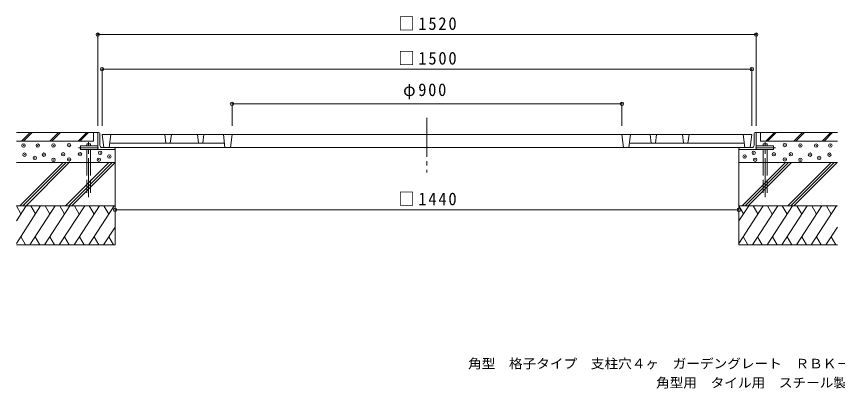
# Model space of a CAD drawing. Units: millimetres at full size, sheet at 1:10; details may follow other scales. Extents: x -1841 to 1849, y -1367 to 1300.
# Drawn here: x -1841 to 54, y -1367 to -507 of the extents above; entities that cross this region are included whole.
import ezdxf
from ezdxf.enums import TextEntityAlignment as Align

# ---------------------------------------------------------------- set-up
doc = ezdxf.new("R2010")
doc.units = ezdxf.units.MM
doc.header["$LTSCALE"] = 10
doc.header["$PDMODE"] = 32
doc.header["$PDSIZE"] = 8
for name, pattern in [('CHAIN1', [8, 5, -1, 1, -1]), ('CHAIN2', [12, 9, -1, 1, -1]), ('DASHED3', [4, 3, -1])]:
    doc.linetypes.add(name, pattern=pattern)
for name, color, linetype, lineweight in [('0-0', 3, 'Continuous', 18), ('0-1', 2, 'Continuous', 18), ('0-3', 6, 'Continuous', 18), ('0-4', 7, 'Continuous', 18), ('0-6', 6, 'Continuous', 18)]:
    doc.layers.add(name, color=color, linetype=linetype, lineweight=lineweight)
doc.layers.add('F-5', color=7, linetype='Continuous')
doc.layers.add('F-F', color=7, linetype='Continuous')
doc.styles.add('ＭＳ ゴシック', font='')
doc.styles.get('ＭＳ ゴシック').set_extended_font_data('MS Gothic')

msp = doc.modelspace()

# ---------------------------------------------------------------- linework, layer by layer
at = {"layer": '0-0'}
for p, q in [((-1643.47, -779.72), (-1639.78, -809.72)), ((-143.46, -779.72), (-1643.47, -779.72)), ((-1623.46, -779.72), (-1627.15, -809.72)), ((-1498.47, -779.72), (-1496.01, -799.72)), ((-1483.46, -779.72), (-1485.92, -799.72)), ((-1423.47, -779.72), (-1421.01, -799.72)), ((-1408.47, -779.72), (-1410.92, -799.72)), ((-1363.47, -779.72), (-1359.78, -809.72)), ((-1343.47, -779.72), (-1347.15, -809.72)), ((-443.46, -779.72), (-439.78, -809.72)), ((-423.46, -779.72), (-427.15, -809.72)), ((-378.46, -779.72), (-376.01, -799.72)), ((-363.46, -779.72), (-365.92, -799.72)), ((-303.46, -779.72), (-301.01, -799.72)), ((-288.46, -779.72), (-290.92, -799.72)), ((-163.46, -779.72), (-159.78, -809.72)), ((-143.46, -779.72), (-147.15, -809.72)), ((-147.15, -809.72), (-1639.78, -809.72)), ((-1625.92, -799.72), (-1361.01, -799.72)), ((-161.01, -799.72), (-425.92, -799.72))]:
    msp.add_line(p, q, dxfattribs=at)
at = {"layer": '0-0', "color": 7, "linetype": 'CHAIN2'}
for p, q in [((-1674.42, -924.13), (-1674.42, -797.45)), ((-112.51, -924.13), (-112.51, -797.45))]:
    msp.add_line(p, q, dxfattribs=at)
at = {"layer": '0-1', "linetype": 'CHAIN2'}
msp.add_line((-893.46, -741.27), (-893.46, -867.18), dxfattribs=at)
at = {"layer": '0-1'}
for p, q in [((-1653.46, -774.72), (-1653.46, -814.72)), ((-1651.46, -774.72), (-1653.46, -774.72)), ((-135.46, -774.72), (-133.46, -774.72)), ((-133.46, -774.72), (-133.46, -814.72)), ((-1648.46, -777.72), (-1648.46, -805.22)), ((-138.46, -777.72), (-138.46, -805.22)), ((-1693.46, -814.72), (-1613.46, -814.72)), ((-1616.46, -809.72), (-1643.96, -809.72)), ((-1613.46, -812.72), (-1613.46, -814.72)), ((-173.46, -812.72), (-173.46, -814.72)), ((-93.46, -814.72), (-173.46, -814.72)), ((-170.46, -809.72), (-142.96, -809.72))]:
    msp.add_line(p, q, dxfattribs=at)
at = {"layer": '0-1', "linetype": 'CHAIN1'}
for p, q in [((-1651.77, -810.22), (-1697.84, -810.22)), ((-135.16, -810.22), (-89.09, -810.22))]:
    msp.add_line(p, q, dxfattribs=at)
at = {"layer": '0-1'}
for points in [[(-1653.46, -805.72), (-1693.46, -805.72), (-1693.46, -814.72)], [(-133.46, -805.72), (-93.46, -805.72), (-93.46, -814.72)]]:
    msp.add_lwpolyline(points, dxfattribs=at)
for centre, radius, start, end in [((-1651.46, -777.72), 3, 0, 90), ((-135.46, -777.72), 3, 90, 180), ((-1643.96, -805.22), 4.5, 180, 270), ((-1616.46, -812.72), 3, 0, 90), ((-170.46, -812.72), 3, 90, 180), ((-142.96, -805.22), 4.5, 270, 0)]:
    msp.add_arc(centre, radius, start, end, dxfattribs=at)
at = {"layer": '0-3'}
for p, q in [((-1669.92, -801.47), (-1678.92, -801.47)), ((-1678.92, -801.47), (-1678.92, -805.72)), ((-1678.92, -814.72), (-1678.92, -844.72)), ((-1669.92, -801.47), (-1669.92, -805.72)), ((-1669.92, -814.72), (-1669.92, -844.72)), ((-117.01, -801.47), (-108.01, -801.47)), ((-117.01, -801.47), (-117.01, -805.72)), ((-117.01, -814.72), (-117.01, -844.72)), ((-108.01, -801.47), (-108.01, -805.72)), ((-108.01, -814.72), (-108.01, -844.72)), ((-1733.19, -844.72), (-1833.19, -944.72)), ((-1726.12, -844.72), (-1826.12, -944.72)), ((-1719.05, -844.72), (-1819.05, -944.72)), ((-1627.61, -844.72), (-1727.61, -944.72)), ((-1620.54, -844.72), (-1720.54, -944.72)), ((-1613.46, -844.72), (-1713.47, -944.72)), ((-66.06, -844.72), (-166.06, -944.72)), ((-58.99, -844.72), (-158.99, -944.72)), ((-51.92, -844.72), (-151.92, -944.72)), ((39.52, -844.72), (-60.48, -944.72)), ((46.59, -844.72), (-53.41, -944.72)), ((53.66, -844.72), (-46.34, -944.72)), ((-1841.19, -978.87), (-1818.54, -944.72)), ((-1841.19, -1031.27), (-1785.45, -944.72)), ((-1841.19, -944.72), (-1830.65, -962.98)), ((-1810.09, -1034.72), (-1751.48, -944.72)), ((-1808.1, -944.72), (-1797.39, -963.26)), ((-1776.12, -1034.72), (-1717.51, -944.72)), ((-1775, -944.72), (-1763.95, -963.87)), ((-1742.15, -1034.72), (-1683.53, -944.72)), ((-1741.03, -944.72), (-1729.98, -963.87)), ((-1708.18, -1034.72), (-1649.56, -944.72)), ((-1707.06, -944.72), (-1696.01, -963.87)), ((-1674.2, -1034.72), (-1615.59, -944.72)), ((-1673.09, -944.72), (-1662.03, -963.87)), ((-1639.12, -944.72), (-1628.06, -963.87)), ((-173.46, -978.87), (-150.81, -944.72)), ((-173.46, -1031.27), (-117.72, -944.72)), ((-173.46, -944.72), (-162.92, -962.98)), ((-142.36, -1034.72), (-83.75, -944.72)), ((-140.37, -944.72), (-129.66, -963.26)), ((-108.39, -1034.72), (-49.78, -944.72)), ((-107.28, -944.72), (-96.22, -963.87)), ((-74.42, -1034.72), (-15.81, -944.72)), ((-73.3, -944.72), (-62.25, -963.87)), ((-40.45, -1034.72), (18.17, -944.72)), ((-39.33, -944.72), (-28.28, -963.87)), ((-6.48, -1034.72), (52.14, -944.72)), ((-5.36, -944.72), (5.69, -963.87)), ((28.61, -944.72), (39.67, -963.87)), ((-1640.23, -1034.72), (-1613.46, -993.62)), ((27.5, -1034.72), (54.26, -993.62)), ((-1820.11, -1034.72), (-1831.13, -1015.64)), ((-1797.86, -1015.94), (-1787.02, -1034.72)), ((-1763.89, -1015.94), (-1753.05, -1034.72)), ((-1729.92, -1015.94), (-1719.07, -1034.72)), ((-1695.95, -1015.94), (-1685.1, -1034.72)), ((-1661.97, -1015.94), (-1651.13, -1034.72)), ((-1628, -1015.94), (-1617.16, -1034.72)), ((-152.38, -1034.72), (-163.4, -1015.64)), ((-130.13, -1015.94), (-119.29, -1034.72)), ((-96.16, -1015.94), (-85.32, -1034.72)), ((-62.19, -1015.94), (-51.34, -1034.72)), ((-28.22, -1015.94), (-17.37, -1034.72)), ((5.75, -1015.94), (16.6, -1034.72)), ((39.73, -1015.94), (50.57, -1034.72))]:
    msp.add_line(p, q, dxfattribs=at)
at = {"layer": '0-3', "linetype": 'DASHED3'}
for p, q in [((-1678.92, -844.72), (-1678.92, -918.18)), ((-1669.92, -844.72), (-1669.92, -918.18)), ((-117.01, -844.72), (-117.01, -918.18)), ((-108.01, -844.72), (-108.01, -918.18))]:
    msp.add_line(p, q, dxfattribs=at)
at = {"layer": '0-4'}
for p, q in [((-1653.46, -545.75), (-1653.46, -759.72)), ((-1653.46, -548.75), (-133.46, -548.75)), ((-133.46, -545.75), (-133.46, -759.72)), ((-1643.46, -625.75), (-1643.46, -759.72)), ((-1643.46, -628.75), (-143.46, -628.75)), ((-143.46, -625.75), (-143.46, -759.72)), ((-1343.47, -705.75), (-1343.47, -759.72)), ((-1343.47, -708.75), (-443.46, -708.75)), ((-443.46, -705.75), (-443.46, -759.72)), ((-1613.46, -953.85), (-173.46, -953.85))]:
    msp.add_line(p, q, dxfattribs=at)
for p in [(-1653.46, -548.75), (-133.46, -548.75), (-1643.46, -628.75), (-143.46, -628.75), (-1343.47, -708.75), (-443.46, -708.75), (-1613.46, -953.85), (-173.46, -953.85)]:
    msp.add_point(p, dxfattribs=at)
at = {"layer": '0-6'}
for p, q in [((-1653.46, -774.72), (-1841.19, -774.72)), ((-1809.24, -774.72), (-1829.24, -794.72)), ((-1804.99, -774.72), (-1824.99, -794.72)), ((-1744.07, -774.72), (-1764.07, -794.72)), ((-1739.82, -774.72), (-1759.82, -794.72)), ((-1678.9, -774.72), (-1698.9, -794.72)), ((-1674.66, -774.72), (-1694.66, -794.72)), ((-1663.46, -774.72), (-1663.46, -794.72)), ((-133.46, -774.72), (54.26, -774.72)), ((-123.46, -774.72), (-123.46, -794.72)), ((-91.51, -774.72), (-111.51, -794.72)), ((-87.26, -774.72), (-107.26, -794.72)), ((-26.34, -774.72), (-46.34, -794.72)), ((-22.1, -774.72), (-42.1, -794.72)), ((38.83, -774.72), (18.83, -794.72)), ((43.07, -774.72), (23.07, -794.72)), ((-1663.46, -794.72), (-1841.19, -794.72)), ((-123.46, -794.72), (54.26, -794.72)), ((-1613.46, -814.72), (-1613.46, -1034.72)), ((-173.46, -814.72), (-173.46, -1034.72)), ((-1613.46, -844.72), (-1841.19, -844.72)), ((-173.46, -844.72), (54.26, -844.72)), ((-1613.46, -944.72), (-1841.19, -944.72)), ((-173.46, -944.72), (54.26, -944.72)), ((-1613.46, -1034.72), (-1841.19, -1034.72)), ((-173.46, -1034.72), (54.26, -1034.72))]:
    msp.add_line(p, q, dxfattribs=at)
for p in [(-1824.75, -805.01), (-1791.95, -805.29), (-1755.52, -805.17), (-1719.62, -804.11), (-67.31, -804.11), (-31.41, -805.17), (5.02, -805.29), (37.82, -805.01), (-1822.53, -826.42), (-1798.82, -833.78), (-1777.7, -826.39), (-1733.35, -825.34), (-1719.62, -837.28), (-1694.28, -825.34), (-1650.98, -838.01), (-1647.82, -822.17), (-1626.7, -830.62), (-160.23, -830.62), (-139.11, -822.17), (-135.94, -838.01), (-92.65, -825.34), (-67.31, -837.28), (-53.58, -825.34), (-9.23, -826.39), (11.89, -833.78), (35.6, -826.42), (-1755.52, -838.34), (-31.41, -838.34)]:
    msp.add_point(p, dxfattribs=at)

# ---------------------------------------------------------------- texts
at = {"layer": '0-4', "color": 2, "char_height": 29.33, "attachment_point": 7, "style": 'ＭＳ ゴシック'}
for s, insert in [('\\T1.22;\\W0.95;□1520', (-959.71, -538.75)), ('\\T1.22;\\W0.95;□1500', (-959.71, -618.75)), ('\\T1.21;\\W0.95;φ900', (-948.46, -698.75)), ('\\T1.22;\\W0.95;□1440', (-959.71, -943.85))]:
    msp.add_mtext(s, dxfattribs=dict(at, insert=insert))
at = {"layer": 'F-5', "style": 'ＭＳ ゴシック', "width": 1.05}
msp.add_text('角型用\u3000タイル用\u3000スチール製受枠\u3000ＳＳー１５００', height=21.99, dxfattribs=at).set_placement((-364.64, -1370.95), align=Align.BOTTOM_LEFT)
at = {"layer": 'F-F', "style": 'ＭＳ ゴシック', "width": 1.05}
msp.add_text('角型\u3000格子タイプ\u3000支柱穴４ヶ\u3000ガーデングレート\u3000ＲＢＫ－３－１５００×９００', height=21.99, dxfattribs=at).set_placement((-798.64, -1326.75), align=Align.BOTTOM_LEFT)

doc.saveas('drawing.dxf')
